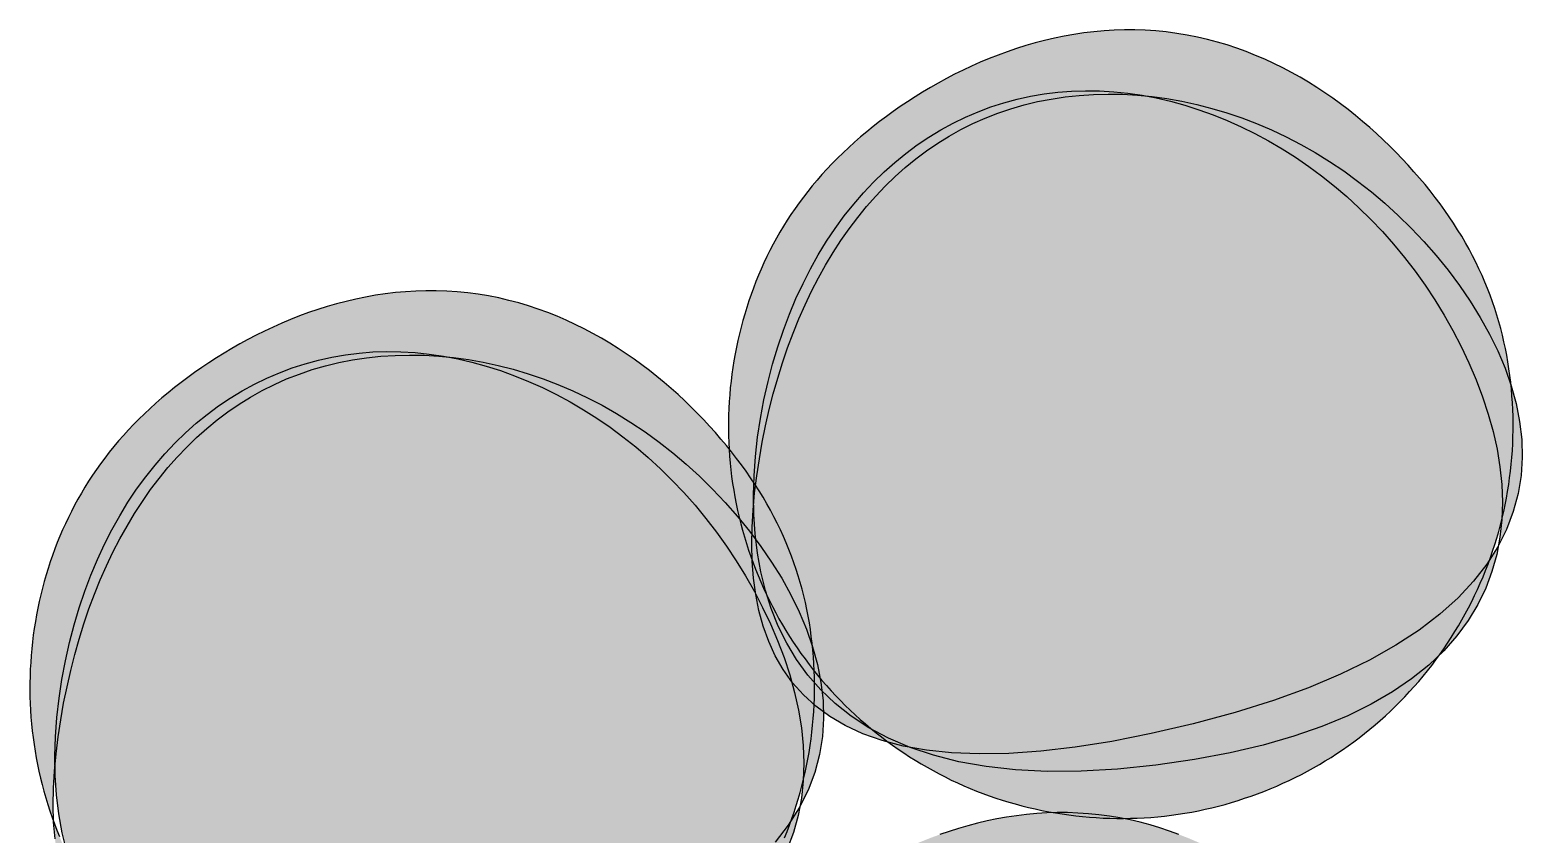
# Model space of a CAD drawing. Header units: metres. Extents: x 0.003 to 0.843, y 0.003 to 0.597.
# Drawn here: x 0.182324 to 0.183876, y 0.492145 to 0.492982 of the extents above; entities that cross this region are included whole.
import ezdxf

# ---------------------------------------------------------------- set-up
doc = ezdxf.new("R2010")
doc.units = ezdxf.units.M
doc.linetypes.add('AUSGEZOGEN', pattern=[0])
doc.layers.add('Plankopf', color=7, linetype='AUSGEZOGEN', lineweight=13)

msp = doc.modelspace()

# ---------------------------------------------------------------- hatches: boundary and pattern name
at = {"layer": 'Plankopf', "linetype": 'AUSGEZOGEN', "lineweight": -3, "true_color": 0xedf5de}
h = msp.add_hatch(color=7, dxfattribs=at)
h.paths.add_polyline_path([(0.1838397, 0.4924259), (0.1838427, 0.4924306), (0.1838421, 0.4924289)], flags=16)
h.paths.add_polyline_path([(0.1838515, 0.4924445), (0.1838427, 0.4924306), (0.1838434, 0.4924327), (0.1838457, 0.4924394), (0.183848, 0.4924462), (0.18385, 0.492453), (0.183852, 0.4924598), (0.1838538, 0.4924667), (0.1838553, 0.4924723), (0.1838552, 0.4924721), (0.1838533, 0.4924539), (0.1838516, 0.4924448), (0.1838602, 0.4924621), (0.1838672, 0.4924806), (0.1838722, 0.4924993), (0.1838752, 0.492518), (0.1838764, 0.4925368), (0.1838759, 0.4925556), (0.1838737, 0.4925743), (0.18387, 0.4925929), (0.1838649, 0.4926117), (0.1838636, 0.4926221), (0.1838627, 0.4926292), (0.1838616, 0.4926362), (0.1838603, 0.4926432), (0.183859, 0.4926502), (0.1838575, 0.4926572), (0.1838558, 0.4926642), (0.1838541, 0.4926711), (0.1838522, 0.492678), (0.1838501, 0.492685), (0.1838479, 0.4926919), (0.1838456, 0.4926988), (0.1838431, 0.4927056), (0.1838404, 0.4927125), (0.1838376, 0.4927193), (0.1838347, 0.4927262), (0.1838315, 0.492733), (0.1838283, 0.4927398), (0.1838248, 0.4927466), (0.1838212, 0.4927534), (0.1838174, 0.4927601), (0.1838135, 0.4927669), (0.1838093, 0.4927736), (0.183805, 0.4927804), (0.1838005, 0.4927871), (0.1837959, 0.4927938), (0.183791, 0.4928006), (0.183786, 0.4928073), (0.1837808, 0.492814), (0.1837754, 0.4928207), (0.1837697, 0.4928273), (0.1837639, 0.492834), (0.1837579, 0.4928407), (0.1837517, 0.4928473), (0.1837453, 0.492854), (0.1837388, 0.4928606), (0.183732, 0.4928671), (0.183725, 0.4928736), (0.1837179, 0.4928799), (0.1837105, 0.4928863), (0.183703, 0.4928925), (0.1836953, 0.4928986), (0.1836874, 0.4929045), (0.1836794, 0.4929104), (0.1836712, 0.4929161), (0.1836628, 0.4929216), (0.1836542, 0.492927), (0.1836454, 0.4929322), (0.1836365, 0.4929372), (0.1836274, 0.492942), (0.1836182, 0.4929465), (0.1836088, 0.4929509), (0.1835992, 0.492955), (0.1835895, 0.4929589), (0.1835796, 0.4929625), (0.1835696, 0.4929658), (0.1835594, 0.4929688), (0.1835491, 0.4929716), (0.1835386, 0.492974), (0.183528, 0.4929761), (0.1835172, 0.4929779), (0.1835063, 0.4929794), (0.1834954, 0.4929805), (0.1834845, 0.4929812), (0.1834736, 0.4929815), (0.1834629, 0.4929815), (0.1834522, 0.4929812), (0.1834416, 0.4929806), (0.1834311, 0.4929796), (0.1834206, 0.4929784), (0.1834103, 0.4929768), (0.1834, 0.492975), (0.1833899, 0.4929729), (0.1833798, 0.4929706), (0.1833699, 0.492968), (0.1833601, 0.4929651), (0.1833504, 0.4929621), (0.1833408, 0.4929588), (0.1833314, 0.4929553), (0.1833221, 0.4929517), (0.1833129, 0.4929478), (0.1833039, 0.4929438), (0.183295, 0.4929396), (0.1832862, 0.4929353), (0.1832777, 0.4929308), (0.1832692, 0.4929262), (0.183261, 0.4929215), (0.1832529, 0.4929167), (0.183245, 0.4929118), (0.1832373, 0.4929068), (0.1832297, 0.4929017), (0.1832223, 0.4928966), (0.1832152, 0.4928914), (0.1832082, 0.4928862), (0.1832014, 0.4928809), (0.1831948, 0.4928756), (0.1831883, 0.4928702), (0.1831821, 0.4928647), (0.183176, 0.4928593), (0.1831701, 0.4928537), (0.1831644, 0.4928481), (0.1831588, 0.4928425), (0.1831534, 0.4928368), (0.1831482, 0.4928311), (0.1831431, 0.4928253), (0.1831382, 0.4928195), (0.1831335, 0.4928136), (0.1831289, 0.4928077), (0.1831245, 0.4928017), (0.1831202, 0.4927957), (0.183116, 0.4927896), (0.183112, 0.4927835), (0.1831082, 0.4927773), (0.1831045, 0.4927711), (0.1831009, 0.4927648), (0.1830974, 0.4927585), (0.1830941, 0.4927522), (0.183091, 0.4927458), (0.1830879, 0.4927393), (0.183085, 0.4927328), (0.1830822, 0.4927263), (0.1830795, 0.4927197), (0.1830769, 0.492713), (0.1830745, 0.4927063), (0.1830722, 0.4926996), (0.18307, 0.4926928), (0.1830679, 0.492686), (0.1830659, 0.4926792), (0.1830641, 0.4926723), (0.1830624, 0.4926654), (0.1830608, 0.4926584), (0.1830593, 0.4926515), (0.1830579, 0.4926445), (0.1830567, 0.4926375), (0.1830555, 0.4926304), (0.1830545, 0.4926234), (0.1830537, 0.4926163), (0.1830529, 0.4926092), (0.1830523, 0.4926021), (0.1830518, 0.492595), (0.1830514, 0.4925879), (0.1830511, 0.4925808), (0.183051, 0.4925737), (0.1830509, 0.4925666), (0.183051, 0.4925594), (0.1830513, 0.4925523), (0.1830516, 0.4925452), (0.1830521, 0.4925381), (0.1830527, 0.492531), (0.1830534, 0.4925239), (0.1830543, 0.4925169), (0.1830553, 0.4925098), (0.1830564, 0.4925028), (0.1830576, 0.4924958), (0.183059, 0.4924888), (0.1830604, 0.4924818), (0.183062, 0.4924749), (0.1830637, 0.492468), (0.1830656, 0.4924611), (0.1830675, 0.4924542), (0.1830696, 0.4924474), (0.1830718, 0.4924406), (0.1830741, 0.4924339), (0.1830753, 0.4924465), (0.1830756, 0.4924643), (0.1830766, 0.4924822), (0.1830772, 0.4924883), (0.1830773, 0.4924774), (0.1830787, 0.4924573), (0.1830811, 0.4924375), (0.1830847, 0.4924178), (0.1830894, 0.4923986), (0.1830914, 0.4923924), (0.1830904, 0.4923944), (0.1830874, 0.4924009), (0.1830845, 0.4924074), (0.1830818, 0.492414), (0.1830791, 0.4924206), (0.1830766, 0.4924272), (0.1830757, 0.4924297), (0.1830771, 0.4924114), (0.1830794, 0.4923943), (0.1830827, 0.4923776), (0.1830872, 0.4923613), (0.1830928, 0.4923456), (0.1830997, 0.4923306), (0.183108, 0.4923162), (0.1831177, 0.4923026), (0.1831289, 0.49229), (0.1831418, 0.4922782), (0.1831563, 0.4922676), (0.1831725, 0.492258), (0.1831906, 0.4922496), (0.1832107, 0.4922425), (0.1832173, 0.4922408), (0.1832215, 0.4922377), (0.1832273, 0.4922336), (0.1832332, 0.4922296), (0.1832392, 0.4922257), (0.1832452, 0.4922219), (0.1832513, 0.4922182), (0.1832575, 0.4922147), (0.1832637, 0.4922112), (0.18327, 0.4922078), (0.1832763, 0.4922046), (0.1832827, 0.4922014), (0.1832892, 0.4921984), (0.1832957, 0.4921955), (0.1833022, 0.4921927), (0.1833088, 0.49219), (0.1833154, 0.4921875), (0.1833221, 0.492185), (0.1833289, 0.4921827), (0.1833356, 0.4921805), (0.1833424, 0.4921784), (0.1833493, 0.4921765), (0.1833562, 0.4921746), (0.1833631, 0.4921729), (0.18337, 0.4921713), (0.183377, 0.4921698), (0.183384, 0.4921684), (0.183391, 0.4921672), (0.183398, 0.4921661), (0.1834051, 0.4921651), (0.1834121, 0.4921642), (0.1834192, 0.4921634), (0.1834263, 0.4921628), (0.1834334, 0.4921623), (0.1834405, 0.4921619), (0.1834477, 0.4921616), (0.1834548, 0.4921615), (0.1834619, 0.4921615), (0.183469, 0.4921616), (0.1834761, 0.4921618), (0.1834833, 0.4921622), (0.1834904, 0.4921626), (0.1834974, 0.4921632), (0.1835045, 0.492164), (0.1835116, 0.4921648), (0.1835187, 0.4921658), (0.1835257, 0.4921669), (0.1835327, 0.4921681), (0.1835397, 0.4921695), (0.1835467, 0.492171), (0.1835536, 0.4921726), (0.1835605, 0.4921743), (0.1835674, 0.4921761), (0.1835742, 0.4921781), (0.183581, 0.4921802), (0.1835878, 0.4921824), (0.1835946, 0.4921847), (0.1836012, 0.4921871), (0.1836079, 0.4921896), (0.1836145, 0.4921923), (0.1836211, 0.4921951), (0.1836276, 0.492198), (0.183634, 0.492201), (0.1836405, 0.4922041), (0.1836468, 0.4922073), (0.1836531, 0.4922106), (0.1836593, 0.4922141), (0.1836655, 0.4922176), (0.1836716, 0.4922213), (0.1836777, 0.492225), (0.1836837, 0.4922289), (0.1836896, 0.4922328), (0.1836954, 0.4922369), (0.1837012, 0.4922411), (0.1837069, 0.4922454), (0.1837125, 0.4922497), (0.183718, 0.4922542), (0.1837235, 0.4922588), (0.1837289, 0.4922634), (0.1837342, 0.4922682), (0.1837394, 0.4922731), (0.1837445, 0.492278), (0.1837495, 0.492283), (0.1837545, 0.4922881), (0.1837594, 0.4922934), (0.1837641, 0.4922986), (0.1837688, 0.492304), (0.1837734, 0.4923095), (0.1837779, 0.492315), (0.1837823, 0.4923206), (0.1837866, 0.4923263), (0.1837792, 0.4923208), (0.1837903, 0.4923314), (0.1837908, 0.492332), (0.1837903, 0.4923315), (0.1837949, 0.4923358), (0.1838086, 0.4923513), (0.1838203, 0.4923674), (0.1838303, 0.4923839), (0.1838385, 0.4924009), (0.183845, 0.4924183), (0.1838499, 0.492436)])
h.paths.add_polyline_path([(0.1831989, 0.4922551), (0.1832005, 0.4922538), (0.1832003, 0.4922539)], flags=16)
h.paths.add_polyline_path([(0.1834851, 0.4929128), (0.1834916, 0.4929122), (0.1835107, 0.4929073), (0.1834959, 0.4929107)], flags=16)
h = msp.add_hatch(color=7, dxfattribs=at)
h.paths.add_polyline_path([(0.1831132, 0.4921545), (0.1831161, 0.4921592), (0.1831155, 0.4921576)], flags=16)
h.paths.add_polyline_path([(0.183125, 0.4921732), (0.1831161, 0.4921592), (0.1831169, 0.4921613), (0.1831192, 0.4921681), (0.1831214, 0.4921748), (0.1831235, 0.4921816), (0.1831255, 0.4921885), (0.1831273, 0.4921954), (0.1831287, 0.492201), (0.1831287, 0.4922007), (0.1831268, 0.4921826), (0.1831251, 0.4921735), (0.1831337, 0.4921908), (0.1831407, 0.4922093), (0.1831457, 0.4922279), (0.1831487, 0.4922467), (0.1831499, 0.4922654), (0.1831494, 0.4922842), (0.1831472, 0.492303), (0.1831435, 0.4923216), (0.1831384, 0.4923403), (0.1831371, 0.4923508), (0.1831362, 0.4923578), (0.1831351, 0.4923649), (0.1831338, 0.4923719), (0.1831325, 0.4923789), (0.183131, 0.4923859), (0.1831293, 0.4923928), (0.1831276, 0.4923998), (0.1831257, 0.4924067), (0.1831236, 0.4924136), (0.1831214, 0.4924205), (0.1831191, 0.4924274), (0.1831166, 0.4924343), (0.1831139, 0.4924411), (0.1831111, 0.492448), (0.1831081, 0.4924548), (0.183105, 0.4924616), (0.1831017, 0.4924684), (0.1830983, 0.4924752), (0.1830947, 0.492482), (0.1830909, 0.4924888), (0.183087, 0.4924955), (0.1830828, 0.4925023), (0.1830785, 0.492509), (0.183074, 0.4925158), (0.1830694, 0.4925225), (0.1830645, 0.4925292), (0.1830595, 0.4925359), (0.1830543, 0.4925426), (0.1830488, 0.4925493), (0.1830432, 0.492556), (0.1830374, 0.4925627), (0.1830314, 0.4925693), (0.1830252, 0.492576), (0.1830188, 0.4925826), (0.1830123, 0.4925892), (0.1830055, 0.4925957), (0.1829985, 0.4926022), (0.1829914, 0.4926086), (0.182984, 0.4926149), (0.1829765, 0.4926211), (0.1829688, 0.4926272), (0.1829609, 0.4926332), (0.1829529, 0.492639), (0.1829447, 0.4926447), (0.1829362, 0.4926503), (0.1829277, 0.4926556), (0.1829189, 0.4926608), (0.18291, 0.4926658), (0.1829009, 0.4926706), (0.1828917, 0.4926752), (0.1828823, 0.4926795), (0.1828727, 0.4926837), (0.182863, 0.4926875), (0.1828531, 0.4926911), (0.1828431, 0.4926945), (0.1828329, 0.4926975), (0.1828226, 0.4927002), (0.1828121, 0.4927027), (0.1828015, 0.4927048), (0.1827907, 0.4927066), (0.1827798, 0.492708), (0.1827689, 0.4927091), (0.182758, 0.4927098), (0.1827471, 0.4927102), (0.1827364, 0.4927102), (0.1827257, 0.4927099), (0.1827151, 0.4927092), (0.1827046, 0.4927083), (0.1826941, 0.492707), (0.1826838, 0.4927055), (0.1826735, 0.4927037), (0.1826634, 0.4927016), (0.1826533, 0.4926992), (0.1826434, 0.4926966), (0.1826336, 0.4926938), (0.1826239, 0.4926907), (0.1826143, 0.4926875), (0.1826049, 0.492684), (0.1825956, 0.4926803), (0.1825864, 0.4926765), (0.1825774, 0.4926724), (0.1825685, 0.4926683), (0.1825597, 0.4926639), (0.1825512, 0.4926595), (0.1825427, 0.4926549), (0.1825345, 0.4926502), (0.1825264, 0.4926453), (0.1825185, 0.4926404), (0.1825107, 0.4926354), (0.1825032, 0.4926304), (0.1824958, 0.4926252), (0.1824887, 0.4926201), (0.1824817, 0.4926148), (0.1824749, 0.4926095), (0.1824683, 0.4926042), (0.1824618, 0.4925988), (0.1824556, 0.4925934), (0.1824495, 0.4925879), (0.1824436, 0.4925824), (0.1824379, 0.4925768), (0.1824323, 0.4925712), (0.1824269, 0.4925655), (0.1824217, 0.4925598), (0.1824166, 0.492554), (0.1824117, 0.4925481), (0.182407, 0.4925423), (0.1824024, 0.4925363), (0.182398, 0.4925304), (0.1823937, 0.4925243), (0.1823895, 0.4925183), (0.1823855, 0.4925121), (0.1823817, 0.492506), (0.182378, 0.4924998), (0.1823744, 0.4924935), (0.1823709, 0.4924872), (0.1823676, 0.4924808), (0.1823645, 0.4924744), (0.1823614, 0.492468), (0.1823585, 0.4924615), (0.1823557, 0.4924549), (0.182353, 0.4924483), (0.1823504, 0.4924417), (0.182348, 0.492435), (0.1823457, 0.4924282), (0.1823435, 0.4924215), (0.1823414, 0.4924147), (0.1823394, 0.4924078), (0.1823376, 0.4924009), (0.1823359, 0.492394), (0.1823342, 0.4923871), (0.1823328, 0.4923801), (0.1823314, 0.4923731), (0.1823302, 0.4923661), (0.182329, 0.4923591), (0.182328, 0.492352), (0.1823272, 0.492345), (0.1823264, 0.4923379), (0.1823258, 0.4923308), (0.1823253, 0.4923237), (0.1823249, 0.4923166), (0.1823246, 0.4923095), (0.1823245, 0.4923023), (0.1823244, 0.4922952), (0.1823245, 0.4922881), (0.1823248, 0.492281), (0.1823251, 0.4922739), (0.1823256, 0.4922668), (0.1823262, 0.4922597), (0.1823269, 0.4922526), (0.1823278, 0.4922455), (0.1823288, 0.4922385), (0.1823299, 0.4922314), (0.1823311, 0.4922244), (0.1823325, 0.4922174), (0.1823339, 0.4922105), (0.1823355, 0.4922035), (0.1823372, 0.4921966), (0.1823391, 0.4921897), (0.182341, 0.4921829), (0.1823431, 0.4921761), (0.1823453, 0.4921693), (0.1823476, 0.4921626), (0.1823488, 0.4921752), (0.1823491, 0.492193), (0.1823501, 0.4922108), (0.1823507, 0.492217), (0.1823508, 0.4922061), (0.1823522, 0.492186), (0.1823546, 0.4921661), (0.1823582, 0.4921465), (0.1823629, 0.4921272), (0.1823649, 0.4921211), (0.1823639, 0.4921231), (0.1823609, 0.4921295), (0.182358, 0.492136), (0.1823553, 0.4921426), (0.1823526, 0.4921492), (0.1823501, 0.4921559), (0.1823492, 0.4921583), (0.1823506, 0.4921401), (0.1823529, 0.492123), (0.1823562, 0.4921062), (0.1823607, 0.49209), (0.1823663, 0.4920743), (0.1823732, 0.4920592), (0.1823815, 0.4920449), (0.1823912, 0.4920313), (0.1824024, 0.4920186), (0.1824153, 0.4920069), (0.1824298, 0.4919962), (0.182446, 0.4919866), (0.1824641, 0.4919783), (0.1824842, 0.4919712), (0.1824908, 0.4919695), (0.182495, 0.4919664), (0.1825008, 0.4919623), (0.1825067, 0.4919583), (0.1825127, 0.4919544), (0.1825187, 0.4919506), (0.1825248, 0.4919469), (0.182531, 0.4919433), (0.1825372, 0.4919399), (0.1825435, 0.4919365), (0.1825498, 0.4919332), (0.1825562, 0.4919301), (0.1825627, 0.4919271), (0.1825692, 0.4919242), (0.1825757, 0.4919214), (0.1825823, 0.4919187), (0.1825889, 0.4919161), (0.1825956, 0.4919137), (0.1826024, 0.4919114), (0.1826091, 0.4919092), (0.1826159, 0.4919071), (0.1826228, 0.4919051), (0.1826297, 0.4919033), (0.1826366, 0.4919015), (0.1826435, 0.4918999), (0.1826505, 0.4918985), (0.1826575, 0.4918971), (0.1826645, 0.4918958), (0.1826715, 0.4918947), (0.1826786, 0.4918937), (0.1826856, 0.4918928), (0.1826927, 0.4918921), (0.1826998, 0.4918915), (0.1827069, 0.4918909), (0.182714, 0.4918906), (0.1827212, 0.4918903), (0.1827283, 0.4918901), (0.1827354, 0.4918901), (0.1827425, 0.4918902), (0.1827496, 0.4918905), (0.1827567, 0.4918908), (0.1827639, 0.4918913), (0.1827709, 0.4918919), (0.182778, 0.4918926), (0.1827851, 0.4918935), (0.1827921, 0.4918945), (0.1827992, 0.4918956), (0.1828062, 0.4918968), (0.1828132, 0.4918981), (0.1828201, 0.4918996), (0.1828271, 0.4919012), (0.182834, 0.4919029), (0.1828409, 0.4919048), (0.1828477, 0.4919067), (0.1828545, 0.4919088), (0.1828613, 0.491911), (0.182868, 0.4919133), (0.1828747, 0.4919158), (0.1828814, 0.4919183), (0.182888, 0.491921), (0.1828946, 0.4919237), (0.1829011, 0.4919266), (0.1829075, 0.4919296), (0.1829139, 0.4919327), (0.1829203, 0.4919359), (0.1829266, 0.4919393), (0.1829328, 0.4919427), (0.182939, 0.4919463), (0.1829451, 0.4919499), (0.1829512, 0.4919537), (0.1829572, 0.4919575), (0.1829631, 0.4919615), (0.1829689, 0.4919656), (0.1829747, 0.4919697), (0.1829804, 0.491974), (0.182986, 0.4919784), (0.1829915, 0.4919829), (0.182997, 0.4919874), (0.1830024, 0.4919921), (0.1830077, 0.4919969), (0.1830129, 0.4920017), (0.183018, 0.4920067), (0.183023, 0.4920117), (0.183028, 0.4920168), (0.1830328, 0.492022), (0.1830376, 0.4920273), (0.1830423, 0.4920327), (0.1830469, 0.4920381), (0.1830514, 0.4920437), (0.1830558, 0.4920493), (0.1830601, 0.4920549), (0.1830527, 0.4920495), (0.1830638, 0.4920601), (0.1830643, 0.4920607), (0.1830638, 0.4920601), (0.1830684, 0.4920644), (0.1830821, 0.49208), (0.1830938, 0.492096), (0.1831038, 0.4921126), (0.183112, 0.4921296), (0.1831185, 0.492147), (0.1831234, 0.4921646)])
h.paths.add_polyline_path([(0.1824724, 0.4919837), (0.182474, 0.4919825), (0.1824738, 0.4919826)], flags=16)
h.paths.add_polyline_path([(0.1827586, 0.4926414), (0.1827651, 0.4926408), (0.1827842, 0.4926359), (0.1827694, 0.4926394)], flags=16)
h = msp.add_hatch(color=7, dxfattribs=at)
h.paths.add_polyline_path([(0.1837697, 0.4916118), (0.1837726, 0.4916165), (0.183772, 0.4916149)], flags=16)
h.paths.add_polyline_path([(0.1837815, 0.4916305), (0.1837726, 0.4916165), (0.1837734, 0.4916186), (0.1837757, 0.4916254), (0.1837779, 0.4916321), (0.18378, 0.4916389), (0.183782, 0.4916458), (0.1837838, 0.4916527), (0.1837852, 0.4916583), (0.1837852, 0.491658), (0.1837833, 0.4916399), (0.1837815, 0.4916308), (0.1837902, 0.4916481), (0.1837972, 0.4916666), (0.1838022, 0.4916852), (0.1838052, 0.491704), (0.1838064, 0.4917228), (0.1838058, 0.4917415), (0.1838037, 0.4917603), (0.1838, 0.4917789), (0.1837949, 0.4917977), (0.1837936, 0.4918081), (0.1837926, 0.4918151), (0.1837915, 0.4918222), (0.1837903, 0.4918292), (0.1837889, 0.4918362), (0.1837874, 0.4918432), (0.1837858, 0.4918501), (0.183784, 0.4918571), (0.1837821, 0.491864), (0.1837801, 0.4918709), (0.1837779, 0.4918778), (0.1837755, 0.4918847), (0.183773, 0.4918916), (0.1837704, 0.4918984), (0.1837676, 0.4919053), (0.1837646, 0.4919121), (0.1837615, 0.4919189), (0.1837582, 0.4919257), (0.1837548, 0.4919325), (0.1837512, 0.4919393), (0.1837474, 0.4919461), (0.1837434, 0.4919529), (0.1837393, 0.4919596), (0.183735, 0.4919663), (0.1837305, 0.4919731), (0.1837258, 0.4919798), (0.183721, 0.4919865), (0.183716, 0.4919932), (0.1837107, 0.4919999), (0.1837053, 0.4920066), (0.1836997, 0.4920133), (0.1836939, 0.49202), (0.1836879, 0.4920267), (0.1836817, 0.4920333), (0.1836753, 0.4920399), (0.1836687, 0.4920465), (0.183662, 0.4920531), (0.183655, 0.4920595), (0.1836478, 0.4920659), (0.1836405, 0.4920722), (0.183633, 0.4920784), (0.1836253, 0.4920845), (0.1836174, 0.4920905), (0.1836094, 0.4920963), (0.1836011, 0.492102), (0.1835927, 0.4921076), (0.1835842, 0.4921129), (0.1835754, 0.4921181), (0.1835665, 0.4921231), (0.1835574, 0.4921279), (0.1835482, 0.4921325), (0.1835388, 0.4921369), (0.1835292, 0.492141), (0.1835195, 0.4921448), (0.1835096, 0.4921484), (0.1834996, 0.4921518), (0.1834894, 0.4921548), (0.1834791, 0.4921576), (0.1834686, 0.49216), (0.183458, 0.4921621), (0.1834472, 0.4921639), (0.1834363, 0.4921653), (0.1834253, 0.4921664), (0.1834144, 0.4921671), (0.1834036, 0.4921675), (0.1833929, 0.4921675), (0.1833822, 0.4921672), (0.1833716, 0.4921666), (0.183361, 0.4921656), (0.1833506, 0.4921643), (0.1833403, 0.4921628), (0.18333, 0.492161), (0.1833199, 0.4921589), (0.1833098, 0.4921565), (0.1832999, 0.4921539), (0.1832901, 0.4921511), (0.1832804, 0.492148), (0.1832708, 0.4921448), (0.1832614, 0.4921413), (0.183252, 0.4921376), (0.1832429, 0.4921338), (0.1832338, 0.4921297), (0.183225, 0.4921256), (0.1832162, 0.4921212), (0.1832076, 0.4921168), (0.1831992, 0.4921122), (0.183191, 0.4921075), (0.1831829, 0.4921026), (0.183175, 0.4920977), (0.1831672, 0.4920927), (0.1831597, 0.4920877), (0.1831523, 0.4920826), (0.1831451, 0.4920774), (0.1831382, 0.4920721), (0.1831314, 0.4920669), (0.1831247, 0.4920615), (0.1831183, 0.4920561), (0.1831121, 0.4920507), (0.183106, 0.4920452), (0.1831001, 0.4920397), (0.1830944, 0.4920341), (0.1830888, 0.4920285), (0.1830834, 0.4920228), (0.1830782, 0.4920171), (0.1830731, 0.4920113), (0.1830682, 0.4920055), (0.1830635, 0.4919996), (0.1830589, 0.4919937), (0.1830544, 0.4919877), (0.1830501, 0.4919817), (0.183046, 0.4919756), (0.183042, 0.4919695), (0.1830381, 0.4919633), (0.1830344, 0.4919571), (0.1830309, 0.4919508), (0.1830274, 0.4919445), (0.1830241, 0.4919381), (0.1830209, 0.4919317), (0.1830179, 0.4919253), (0.183015, 0.4919188), (0.1830122, 0.4919122), (0.1830095, 0.4919056), (0.1830069, 0.491899), (0.1830045, 0.4918923), (0.1830022, 0.4918856), (0.183, 0.4918788), (0.1829979, 0.491872), (0.1829959, 0.4918651), (0.1829941, 0.4918583), (0.1829923, 0.4918513), (0.1829907, 0.4918444), (0.1829892, 0.4918374), (0.1829879, 0.4918305), (0.1829866, 0.4918234), (0.1829855, 0.4918164), (0.1829845, 0.4918094), (0.1829836, 0.4918023), (0.1829829, 0.4917952), (0.1829822, 0.4917881), (0.1829817, 0.491781), (0.1829813, 0.4917739), (0.1829811, 0.4917668), (0.1829809, 0.4917596), (0.1829809, 0.4917525), (0.182981, 0.4917454), (0.1829813, 0.4917383), (0.1829816, 0.4917312), (0.1829821, 0.4917241), (0.1829827, 0.491717), (0.1829834, 0.4917099), (0.1829843, 0.4917028), (0.1829852, 0.4916958), (0.1829863, 0.4916887), (0.1829876, 0.4916817), (0.1829889, 0.4916747), (0.1829904, 0.4916678), (0.182992, 0.4916608), (0.1829937, 0.4916539), (0.1829956, 0.491647), (0.1829975, 0.4916402), (0.1829996, 0.4916334), (0.1830018, 0.4916266), (0.1830041, 0.4916199), (0.1830052, 0.4916325), (0.1830055, 0.4916503), (0.1830066, 0.4916682), (0.1830071, 0.4916743), (0.1830073, 0.4916634), (0.1830087, 0.4916433), (0.1830111, 0.4916234), (0.1830147, 0.4916038), (0.1830194, 0.4915845), (0.1830214, 0.4915784), (0.1830204, 0.4915804), (0.1830174, 0.4915868), (0.1830145, 0.4915934), (0.1830118, 0.4915999), (0.1830091, 0.4916065), (0.1830065, 0.4916132), (0.1830057, 0.4916156), (0.1830071, 0.4915974), (0.1830094, 0.4915803), (0.1830127, 0.4915636), (0.1830171, 0.4915473), (0.1830228, 0.4915316), (0.1830297, 0.4915165), (0.183038, 0.4915022), (0.1830477, 0.4914886), (0.1830589, 0.4914759), (0.1830717, 0.4914642), (0.1830862, 0.4914535), (0.1831025, 0.491444), (0.1831206, 0.4914356), (0.1831406, 0.4914285), (0.1831472, 0.4914268), (0.1831515, 0.4914237), (0.1831573, 0.4914196), (0.1831632, 0.4914156), (0.1831692, 0.4914117), (0.1831752, 0.4914079), (0.1831813, 0.4914042), (0.1831875, 0.4914006), (0.1831937, 0.4913972), (0.1832, 0.4913938), (0.1832063, 0.4913906), (0.1832127, 0.4913874), (0.1832191, 0.4913844), (0.1832256, 0.4913815), (0.1832322, 0.4913787), (0.1832388, 0.491376), (0.1832454, 0.4913734), (0.1832521, 0.491371), (0.1832588, 0.4913687), (0.1832656, 0.4913665), (0.1832724, 0.4913644), (0.1832793, 0.4913624), (0.1832861, 0.4913606), (0.1832931, 0.4913589), (0.1833, 0.4913572), (0.183307, 0.4913558), (0.1833139, 0.4913544), (0.183321, 0.4913532), (0.183328, 0.491352), (0.183335, 0.491351), (0.1833421, 0.4913502), (0.1833492, 0.4913494), (0.1833563, 0.4913488), (0.1833634, 0.4913483), (0.1833705, 0.4913479), (0.1833776, 0.4913476), (0.1833848, 0.4913475), (0.1833919, 0.4913474), (0.183399, 0.4913475), (0.1834061, 0.4913478), (0.1834132, 0.4913481), (0.1834203, 0.4913486), (0.1834274, 0.4913492), (0.1834345, 0.4913499), (0.1834416, 0.4913508), (0.1834486, 0.4913518), (0.1834557, 0.4913529), (0.1834627, 0.4913541), (0.1834697, 0.4913554), (0.1834766, 0.4913569), (0.1834836, 0.4913585), (0.1834905, 0.4913602), (0.1834974, 0.4913621), (0.1835042, 0.491364), (0.183511, 0.4913661), (0.1835178, 0.4913683), (0.1835245, 0.4913706), (0.1835312, 0.4913731), (0.1835379, 0.4913756), (0.1835445, 0.4913783), (0.183551, 0.491381), (0.1835576, 0.4913839), (0.183564, 0.4913869), (0.1835704, 0.49139), (0.1835768, 0.4913933), (0.1835831, 0.4913966), (0.1835893, 0.4914), (0.1835955, 0.4914036), (0.1836016, 0.4914072), (0.1836077, 0.491411), (0.1836136, 0.4914148), (0.1836196, 0.4914188), (0.1836254, 0.4914229), (0.1836312, 0.491427), (0.1836369, 0.4914313), (0.1836425, 0.4914357), (0.183648, 0.4914402), (0.1836535, 0.4914447), (0.1836589, 0.4914494), (0.1836641, 0.4914542), (0.1836694, 0.491459), (0.1836745, 0.491464), (0.1836795, 0.491469), (0.1836845, 0.4914741), (0.1836893, 0.4914793), (0.1836941, 0.4914846), (0.1836988, 0.49149), (0.1837034, 0.4914954), (0.1837078, 0.491501), (0.1837122, 0.4915066), (0.1837165, 0.4915123), (0.1837092, 0.4915068), (0.1837203, 0.4915174), (0.1837207, 0.491518), (0.1837203, 0.4915174), (0.1837248, 0.4915217), (0.1837385, 0.4915373), (0.1837503, 0.4915533), (0.1837603, 0.4915699), (0.1837684, 0.4915869), (0.1837749, 0.4916043), (0.1837799, 0.4916219)])
h.paths.add_polyline_path([(0.1831289, 0.491441), (0.1831304, 0.4914398), (0.1831303, 0.4914399)], flags=16)
h.paths.add_polyline_path([(0.1834151, 0.4920987), (0.1834215, 0.4920981), (0.1834407, 0.4920932), (0.1834259, 0.4920967)], flags=16)

# ---------------------------------------------------------------- linework, layer by layer
at = {"layer": 'Plankopf', "color": 7, "linetype": 'AUSGEZOGEN', "lineweight": -3}
for points in [[(0.1835063, 0.4929794), (0.1834954, 0.4929805), (0.1834845, 0.4929812), (0.1834736, 0.4929815), (0.1834629, 0.4929815), (0.1834522, 0.4929812), (0.1834416, 0.4929806), (0.1834311, 0.4929796), (0.1834206, 0.4929784), (0.1834103, 0.4929768), (0.1834, 0.492975), (0.1833899, 0.4929729), (0.1833798, 0.4929706), (0.1833699, 0.492968), (0.1833601, 0.4929651), (0.1833504, 0.4929621), (0.1833408, 0.4929588), (0.1833314, 0.4929553), (0.1833221, 0.4929517), (0.1833129, 0.4929478), (0.1833039, 0.4929438), (0.183295, 0.4929396), (0.1832862, 0.4929353), (0.1832777, 0.4929308), (0.1832692, 0.4929262), (0.183261, 0.4929215), (0.1832529, 0.4929167), (0.183245, 0.4929118), (0.1832373, 0.4929068), (0.1832297, 0.4929017), (0.1832223, 0.4928966), (0.1832152, 0.4928914), (0.1832082, 0.4928862), (0.1832014, 0.4928809), (0.1831948, 0.4928756), (0.1831883, 0.4928702), (0.1831821, 0.4928647), (0.183176, 0.4928593), (0.1831701, 0.4928537), (0.1831644, 0.4928481), (0.1831588, 0.4928425), (0.1831534, 0.4928368), (0.1831482, 0.4928311), (0.1831431, 0.4928253), (0.1831382, 0.4928195), (0.1831335, 0.4928136), (0.1831289, 0.4928077), (0.1831245, 0.4928017), (0.1831202, 0.4927957), (0.183116, 0.4927896), (0.183112, 0.4927835), (0.1831082, 0.4927773), (0.1831045, 0.4927711), (0.1831009, 0.4927648), (0.1830974, 0.4927585), (0.1830941, 0.4927522), (0.183091, 0.4927458), (0.1830879, 0.4927393), (0.183085, 0.4927328), (0.1830822, 0.4927263), (0.1830795, 0.4927197), (0.1830769, 0.492713), (0.1830745, 0.4927063), (0.1830722, 0.4926996), (0.18307, 0.4926928), (0.1830679, 0.492686), (0.1830659, 0.4926792), (0.1830641, 0.4926723), (0.1830624, 0.4926654), (0.1830608, 0.4926584), (0.1830593, 0.4926515), (0.1830579, 0.4926445), (0.1830567, 0.4926375), (0.1830555, 0.4926304), (0.1830545, 0.4926234), (0.1830537, 0.4926163), (0.1830529, 0.4926092), (0.1830523, 0.4926021), (0.1830518, 0.492595), (0.1830514, 0.4925879), (0.1830511, 0.4925808), (0.183051, 0.4925737), (0.1830509, 0.4925666), (0.183051, 0.4925594), (0.1830513, 0.4925523), (0.1830516, 0.4925452), (0.1830521, 0.4925381), (0.1830527, 0.492531), (0.1830534, 0.4925239), (0.1830543, 0.4925169), (0.1830553, 0.4925098), (0.1830564, 0.4925028), (0.1830576, 0.4924958), (0.183059, 0.4924888), (0.1830604, 0.4924818), (0.183062, 0.4924749), (0.1830637, 0.492468), (0.1830656, 0.4924611), (0.1830675, 0.4924542), (0.1830696, 0.4924474), (0.1830718, 0.4924406), (0.1830741, 0.4924339), (0.1830766, 0.4924272), (0.1830791, 0.4924206), (0.1830818, 0.492414), (0.1830845, 0.4924074), (0.1830874, 0.4924009), (0.1830904, 0.4923944), (0.1830935, 0.492388), (0.1830968, 0.4923817), (0.1831001, 0.4923754), (0.1831035, 0.4923691), (0.1831071, 0.4923629), (0.1831107, 0.4923568), (0.1831145, 0.4923508), (0.1831183, 0.4923448), (0.1831223, 0.4923389), (0.1831264, 0.492333), (0.1831306, 0.4923273), (0.1831348, 0.4923216), (0.1831392, 0.492316), (0.1831437, 0.4923104), (0.1831482, 0.492305), (0.1831529, 0.4922996), (0.1831577, 0.4922943), (0.1831625, 0.4922891), (0.1831675, 0.492284), (0.1831725, 0.4922789), (0.1831776, 0.492274), (0.1831828, 0.4922691), (0.1831881, 0.4922643), (0.1831935, 0.4922597), (0.1831989, 0.4922551), (0.1832045, 0.4922506), (0.1832101, 0.4922462), (0.1832158, 0.4922419), (0.1832215, 0.4922377), (0.1832273, 0.4922336), (0.1832332, 0.4922296), (0.1832392, 0.4922257), (0.1832452, 0.4922219), (0.1832513, 0.4922182), (0.1832575, 0.4922147), (0.1832637, 0.4922112), (0.18327, 0.4922078), (0.1832763, 0.4922046), (0.1832827, 0.4922014), (0.1832892, 0.4921984), (0.1832957, 0.4921955), (0.1833022, 0.4921927), (0.1833088, 0.49219), (0.1833154, 0.4921875), (0.1833221, 0.492185), (0.1833289, 0.4921827), (0.1833356, 0.4921805), (0.1833424, 0.4921784), (0.1833493, 0.4921765), (0.1833562, 0.4921746), (0.1833631, 0.4921729), (0.18337, 0.4921713), (0.183377, 0.4921698), (0.183384, 0.4921684), (0.183391, 0.4921672), (0.183398, 0.4921661), (0.1834051, 0.4921651), (0.1834121, 0.4921642), (0.1834192, 0.4921634), (0.1834263, 0.4921628), (0.1834334, 0.4921623), (0.1834405, 0.4921619), (0.1834477, 0.4921616), (0.1834548, 0.4921615), (0.1834619, 0.4921615), (0.183469, 0.4921616), (0.1834761, 0.4921618), (0.1834833, 0.4921622), (0.1834904, 0.4921626), (0.1834974, 0.4921632), (0.1835045, 0.492164), (0.1835116, 0.4921648), (0.1835187, 0.4921658), (0.1835257, 0.4921669), (0.1835327, 0.4921681), (0.1835397, 0.4921695), (0.1835467, 0.492171), (0.1835536, 0.4921726), (0.1835605, 0.4921743), (0.1835674, 0.4921761), (0.1835742, 0.4921781), (0.183581, 0.4921802), (0.1835878, 0.4921824), (0.1835946, 0.4921847), (0.1836012, 0.4921871), (0.1836079, 0.4921896), (0.1836145, 0.4921923), (0.1836211, 0.4921951), (0.1836276, 0.492198), (0.183634, 0.492201), (0.1836405, 0.4922041), (0.1836468, 0.4922073), (0.1836531, 0.4922106), (0.1836593, 0.4922141), (0.1836655, 0.4922176), (0.1836716, 0.4922213), (0.1836777, 0.492225), (0.1836837, 0.4922289), (0.1836896, 0.4922328), (0.1836954, 0.4922369), (0.1837012, 0.4922411), (0.1837069, 0.4922454), (0.1837125, 0.4922497), (0.183718, 0.4922542), (0.1837235, 0.4922588), (0.1837289, 0.4922634), (0.1837342, 0.4922682), (0.1837394, 0.4922731), (0.1837445, 0.492278), (0.1837495, 0.492283), (0.1837545, 0.4922881), (0.1837594, 0.4922934), (0.1837641, 0.4922986), (0.1837688, 0.492304), (0.1837734, 0.4923095), (0.1837779, 0.492315), (0.1837823, 0.4923206), (0.1837866, 0.4923263), (0.1837908, 0.492332), (0.1837949, 0.4923379), (0.1837988, 0.4923438), (0.1838027, 0.4923497), (0.1838065, 0.4923558), (0.1838102, 0.4923619), (0.1838138, 0.492368), (0.1838173, 0.4923742), (0.1838206, 0.4923805), (0.1838239, 0.4923869), (0.183827, 0.4923932), (0.18383, 0.4923997), (0.1838329, 0.4924062), (0.1838357, 0.4924127), (0.1838384, 0.4924193), (0.183841, 0.492426), (0.1838434, 0.4924327), (0.1838457, 0.4924394), (0.183848, 0.4924462), (0.18385, 0.492453), (0.183852, 0.4924598), (0.1838538, 0.4924667), (0.1838556, 0.4924736), (0.1838572, 0.4924805), (0.1838587, 0.4924875), (0.18386, 0.4924945), (0.1838613, 0.4925015), (0.1838624, 0.4925086), (0.1838634, 0.4925156), (0.1838643, 0.4925227), (0.183865, 0.4925298), (0.1838657, 0.4925369), (0.1838662, 0.492544), (0.1838666, 0.4925511), (0.1838668, 0.4925582), (0.183867, 0.4925653), (0.183867, 0.4925724), (0.1838669, 0.4925796), (0.1838667, 0.4925867), (0.1838663, 0.4925938), (0.1838658, 0.4926009), (0.1838652, 0.492608), (0.1838645, 0.4926151), (0.1838636, 0.4926221), (0.1838627, 0.4926292), (0.1838616, 0.4926362), (0.1838603, 0.4926432), (0.183859, 0.4926502), (0.1838575, 0.4926572), (0.1838558, 0.4926642), (0.1838541, 0.4926711), (0.1838522, 0.492678), (0.1838501, 0.492685), (0.1838479, 0.4926919), (0.1838456, 0.4926988), (0.1838431, 0.4927056), (0.1838404, 0.4927125), (0.1838376, 0.4927193), (0.1838347, 0.4927262), (0.1838315, 0.492733), (0.1838283, 0.4927398), (0.1838248, 0.4927466), (0.1838212, 0.4927534), (0.1838174, 0.4927601), (0.1838135, 0.4927669), (0.1838093, 0.4927736), (0.183805, 0.4927804), (0.1838005, 0.4927871), (0.1837959, 0.4927938), (0.183791, 0.4928006), (0.183786, 0.4928073), (0.1837808, 0.492814), (0.1837754, 0.4928207), (0.1837697, 0.4928273), (0.1837639, 0.492834), (0.1837579, 0.4928407), (0.1837517, 0.4928473), (0.1837453, 0.492854), (0.1837388, 0.4928606), (0.183732, 0.4928671), (0.183725, 0.4928736), (0.1837179, 0.4928799), (0.1837105, 0.4928863), (0.183703, 0.4928925), (0.1836953, 0.4928986), (0.1836874, 0.4929045), (0.1836794, 0.4929104), (0.1836712, 0.4929161), (0.1836628, 0.4929216), (0.1836542, 0.492927), (0.1836454, 0.4929322), (0.1836365, 0.4929372), (0.1836274, 0.492942), (0.1836182, 0.4929465), (0.1836088, 0.4929509), (0.1835992, 0.492955), (0.1835895, 0.4929589), (0.1835796, 0.4929625), (0.1835696, 0.4929658), (0.1835594, 0.4929688), (0.1835491, 0.4929716), (0.1835386, 0.492974), (0.183528, 0.4929761), (0.1835172, 0.4929779), (0.1835063, 0.4929794)], [(0.1834955, 0.4922169), (0.1834554, 0.4922127), (0.1834178, 0.4922106), (0.1833825, 0.4922103), (0.1833496, 0.492212), (0.1833189, 0.4922154), (0.1832904, 0.4922204), (0.1832641, 0.4922271), (0.1832398, 0.4922352), (0.1832175, 0.4922448), (0.1831971, 0.4922556), (0.1831786, 0.4922678), (0.1831619, 0.492281), (0.1831469, 0.4922953), (0.1831335, 0.4923106), (0.1831218, 0.4923268), (0.1831116, 0.4923438), (0.1831028, 0.4923614), (0.1830955, 0.4923797), (0.1830894, 0.4923986), (0.1830847, 0.4924178), (0.1830811, 0.4924375), (0.1830787, 0.4924573), (0.1830773, 0.4924774), (0.183077, 0.4924976), (0.1830776, 0.4925178), (0.183079, 0.4925379), (0.1830813, 0.4925578), (0.1830842, 0.4925774), (0.1830879, 0.4925968), (0.1830921, 0.4926157), (0.1830969, 0.492634), (0.1831023, 0.4926519), (0.1831081, 0.4926692), (0.1831144, 0.492686), (0.1831212, 0.4927022), (0.1831285, 0.4927179), (0.1831362, 0.4927331), (0.1831444, 0.4927476), (0.183153, 0.4927617), (0.183162, 0.4927751), (0.1831714, 0.492788), (0.1831812, 0.4928003), (0.1831914, 0.4928121), (0.1832019, 0.4928232), (0.1832128, 0.4928338), (0.183224, 0.4928437), (0.1832355, 0.4928531), (0.1832473, 0.4928618), (0.1832594, 0.49287), (0.1832718, 0.4928775), (0.1832845, 0.4928844), (0.1832974, 0.4928907), (0.1833105, 0.4928964), (0.1833238, 0.4929014), (0.1833374, 0.4929058), (0.1833511, 0.4929095), (0.1833651, 0.4929126), (0.1833792, 0.492915), (0.1833934, 0.4929168), (0.1834078, 0.4929179), (0.1834223, 0.4929183), (0.1834369, 0.4929181), (0.1834516, 0.4929172), (0.1834663, 0.4929157), (0.1834811, 0.4929135), (0.1834959, 0.4929107), (0.1835107, 0.4929073), (0.1835255, 0.4929032), (0.1835403, 0.4928985), (0.183555, 0.4928932), (0.1835696, 0.4928873), (0.1835841, 0.4928808), (0.1835985, 0.4928737), (0.1836127, 0.4928661), (0.1836268, 0.4928578), (0.1836407, 0.492849), (0.1836544, 0.4928396), (0.1836678, 0.4928296), (0.1836811, 0.4928191), (0.183694, 0.4928081), (0.1837067, 0.4927965), (0.183719, 0.4927843), (0.1837311, 0.4927717), (0.1837427, 0.4927585), (0.1837541, 0.4927448), (0.183765, 0.4927306), (0.1837755, 0.4927159), (0.1837856, 0.4927007), (0.1837952, 0.492685), (0.1838044, 0.4926688), (0.183813, 0.4926522), (0.1838211, 0.4926351), (0.1838286, 0.4926177), (0.1838353, 0.4926), (0.1838412, 0.492582), (0.1838462, 0.4925638), (0.1838503, 0.4925455), (0.1838533, 0.4925271), (0.1838552, 0.4925087), (0.1838558, 0.4924904), (0.1838552, 0.4924721), (0.1838533, 0.4924539), (0.1838499, 0.492436), (0.183845, 0.4924183), (0.1838385, 0.4924009), (0.1838303, 0.4923839), (0.1838203, 0.4923674), (0.1838086, 0.4923513), (0.1837949, 0.4923358), (0.1837792, 0.4923208), (0.1837614, 0.4923066), (0.1837415, 0.492293), (0.1837194, 0.4922802), (0.183695, 0.4922682), (0.1836682, 0.4922571), (0.1836389, 0.492247), (0.1836071, 0.4922378), (0.1835726, 0.4922297), (0.1835355, 0.4922227), (0.1834955, 0.4922169)], [(0.1835344, 0.4922599), (0.1834907, 0.4922497), (0.1834498, 0.4922416), (0.1834115, 0.4922356), (0.1833757, 0.4922314), (0.1833425, 0.4922291), (0.1833116, 0.4922286), (0.1832831, 0.4922298), (0.1832568, 0.4922325), (0.1832327, 0.4922368), (0.1832107, 0.4922425), (0.1831906, 0.4922496), (0.1831725, 0.492258), (0.1831563, 0.4922676), (0.1831418, 0.4922782), (0.1831289, 0.49229), (0.1831177, 0.4923026), (0.183108, 0.4923162), (0.1830997, 0.4923306), (0.1830928, 0.4923456), (0.1830872, 0.4923613), (0.1830827, 0.4923776), (0.1830794, 0.4923943), (0.1830771, 0.4924114), (0.1830757, 0.4924289), (0.1830753, 0.4924465), (0.1830756, 0.4924643), (0.1830766, 0.4924822), (0.1830782, 0.4925), (0.1830804, 0.4925178), (0.1830831, 0.4925354), (0.1830861, 0.4925527), (0.1830896, 0.4925698), (0.1830934, 0.4925866), (0.1830976, 0.4926031), (0.1831022, 0.4926193), (0.1831071, 0.4926352), (0.1831124, 0.4926508), (0.1831181, 0.4926661), (0.1831242, 0.492681), (0.1831306, 0.4926955), (0.1831374, 0.4927097), (0.1831445, 0.4927235), (0.183152, 0.4927369), (0.1831598, 0.4927499), (0.183168, 0.4927625), (0.1831765, 0.4927747), (0.1831854, 0.4927865), (0.1831946, 0.4927978), (0.1832042, 0.4928086), (0.1832141, 0.492819), (0.1832243, 0.4928289), (0.1832349, 0.4928384), (0.1832458, 0.4928473), (0.183257, 0.4928557), (0.1832686, 0.4928636), (0.1832805, 0.492871), (0.1832927, 0.4928778), (0.1833052, 0.4928841), (0.183318, 0.4928898), (0.1833312, 0.492895), (0.1833446, 0.4928995), (0.1833584, 0.4929035), (0.1833724, 0.4929069), (0.1833866, 0.4929096), (0.1834011, 0.4929118), (0.1834158, 0.4929134), (0.1834307, 0.4929144), (0.1834457, 0.4929148), (0.1834609, 0.4929145), (0.1834762, 0.4929136), (0.1834916, 0.4929122), (0.183507, 0.49291), (0.1835225, 0.4929073), (0.1835381, 0.4929039), (0.1835537, 0.4928999), (0.1835692, 0.4928953), (0.1835847, 0.49289), (0.1836002, 0.4928841), (0.1836156, 0.4928775), (0.1836309, 0.4928703), (0.1836461, 0.4928624), (0.1836612, 0.4928539), (0.1836761, 0.4928447), (0.1836908, 0.4928348), (0.1837053, 0.4928243), (0.1837196, 0.4928131), (0.1837336, 0.4928012), (0.1837474, 0.4927886), (0.1837609, 0.4927754), (0.1837741, 0.4927614), (0.1837869, 0.4927468), (0.1837993, 0.4927316), (0.1838112, 0.4927157), (0.1838224, 0.4926994), (0.1838329, 0.4926825), (0.1838425, 0.4926652), (0.1838511, 0.4926476), (0.1838586, 0.4926296), (0.183865, 0.4926114), (0.18387, 0.4925929), (0.1838737, 0.4925743), (0.1838759, 0.4925556), (0.1838764, 0.4925368), (0.1838752, 0.492518), (0.1838722, 0.4924993), (0.1838672, 0.4924806), (0.1838602, 0.4924621), (0.1838511, 0.4924439), (0.1838397, 0.4924259), (0.1838259, 0.4924082), (0.1838097, 0.4923908), (0.1837908, 0.4923739), (0.1837693, 0.4923574), (0.183745, 0.4923415), (0.1837178, 0.4923262), (0.1836876, 0.4923114), (0.1836542, 0.4922974), (0.1836177, 0.4922841), (0.1835778, 0.4922716), (0.1835344, 0.4922599)], [(0.1827798, 0.492708), (0.1827689, 0.4927091), (0.182758, 0.4927098), (0.1827471, 0.4927102), (0.1827364, 0.4927102), (0.1827257, 0.4927099), (0.1827151, 0.4927092), (0.1827046, 0.4927083), (0.1826941, 0.492707), (0.1826838, 0.4927055), (0.1826735, 0.4927037), (0.1826634, 0.4927016), (0.1826533, 0.4926992), (0.1826434, 0.4926966), (0.1826336, 0.4926938), (0.1826239, 0.4926907), (0.1826143, 0.4926875), (0.1826049, 0.492684), (0.1825956, 0.4926803), (0.1825864, 0.4926765), (0.1825774, 0.4926724), (0.1825685, 0.4926683), (0.1825597, 0.4926639), (0.1825512, 0.4926595), (0.1825427, 0.4926549), (0.1825345, 0.4926502), (0.1825264, 0.4926453), (0.1825185, 0.4926404), (0.1825107, 0.4926354), (0.1825032, 0.4926304), (0.1824958, 0.4926252), (0.1824887, 0.4926201), (0.1824817, 0.4926148), (0.1824749, 0.4926095), (0.1824683, 0.4926042), (0.1824618, 0.4925988), (0.1824556, 0.4925934), (0.1824495, 0.4925879), (0.1824436, 0.4925824), (0.1824379, 0.4925768), (0.1824323, 0.4925712), (0.1824269, 0.4925655), (0.1824217, 0.4925598), (0.1824166, 0.492554), (0.1824117, 0.4925481), (0.182407, 0.4925423), (0.1824024, 0.4925363), (0.182398, 0.4925304), (0.1823937, 0.4925243), (0.1823895, 0.4925183), (0.1823855, 0.4925121), (0.1823817, 0.492506), (0.182378, 0.4924998), (0.1823744, 0.4924935), (0.1823709, 0.4924872), (0.1823676, 0.4924808), (0.1823645, 0.4924744), (0.1823614, 0.492468), (0.1823585, 0.4924615), (0.1823557, 0.4924549), (0.182353, 0.4924483), (0.1823504, 0.4924417), (0.182348, 0.492435), (0.1823457, 0.4924282), (0.1823435, 0.4924215), (0.1823414, 0.4924147), (0.1823394, 0.4924078), (0.1823376, 0.4924009), (0.1823359, 0.492394), (0.1823342, 0.4923871), (0.1823328, 0.4923801), (0.1823314, 0.4923731), (0.1823302, 0.4923661), (0.182329, 0.4923591), (0.182328, 0.492352), (0.1823272, 0.492345), (0.1823264, 0.4923379), (0.1823258, 0.4923308), (0.1823253, 0.4923237), (0.1823249, 0.4923166), (0.1823246, 0.4923095), (0.1823245, 0.4923023), (0.1823244, 0.4922952), (0.1823245, 0.4922881), (0.1823248, 0.492281), (0.1823251, 0.4922739), (0.1823256, 0.4922668), (0.1823262, 0.4922597), (0.1823269, 0.4922526), (0.1823278, 0.4922455), (0.1823288, 0.4922385), (0.1823299, 0.4922314), (0.1823311, 0.4922244), (0.1823325, 0.4922174), (0.1823339, 0.4922105), (0.1823355, 0.4922035), (0.1823372, 0.4921966), (0.1823391, 0.4921897), (0.182341, 0.4921829), (0.1823431, 0.4921761), (0.1823453, 0.4921693), (0.1823476, 0.4921626), (0.1823501, 0.4921559), (0.1823526, 0.4921492), (0.1823553, 0.4921426)], [(0.1831092, 0.4921414), (0.1831119, 0.492148), (0.1831145, 0.4921546), (0.1831169, 0.4921613), (0.1831192, 0.4921681), (0.1831214, 0.4921748), (0.1831235, 0.4921816), (0.1831255, 0.4921885), (0.1831273, 0.4921954), (0.1831291, 0.4922023), (0.1831307, 0.4922092), (0.1831322, 0.4922162), (0.1831335, 0.4922232), (0.1831348, 0.4922302), (0.1831359, 0.4922372), (0.1831369, 0.4922443), (0.1831378, 0.4922513), (0.1831385, 0.4922584), (0.1831392, 0.4922655), (0.1831397, 0.4922726), (0.1831401, 0.4922797), (0.1831403, 0.4922868), (0.1831405, 0.492294), (0.1831405, 0.4923011), (0.1831404, 0.4923082), (0.1831402, 0.4923153), (0.1831398, 0.4923224), (0.1831393, 0.4923295), (0.1831387, 0.4923366), (0.183138, 0.4923437), (0.1831371, 0.4923508), (0.1831362, 0.4923578), (0.1831351, 0.4923649), (0.1831338, 0.4923719), (0.1831325, 0.4923789), (0.183131, 0.4923859), (0.1831293, 0.4923928), (0.1831276, 0.4923998), (0.1831257, 0.4924067), (0.1831236, 0.4924136), (0.1831214, 0.4924205), (0.1831191, 0.4924274), (0.1831166, 0.4924343), (0.1831139, 0.4924411), (0.1831111, 0.492448), (0.1831081, 0.4924548), (0.183105, 0.4924616), (0.1831017, 0.4924684), (0.1830983, 0.4924752), (0.1830947, 0.492482), (0.1830909, 0.4924888), (0.183087, 0.4924955), (0.1830828, 0.4925023), (0.1830785, 0.492509), (0.183074, 0.4925158), (0.1830694, 0.4925225), (0.1830645, 0.4925292), (0.1830595, 0.4925359), (0.1830543, 0.4925426), (0.1830488, 0.4925493), (0.1830432, 0.492556), (0.1830374, 0.4925627), (0.1830314, 0.4925693), (0.1830252, 0.492576), (0.1830188, 0.4925826), (0.1830123, 0.4925892), (0.1830055, 0.4925957), (0.1829985, 0.4926022), (0.1829914, 0.4926086), (0.182984, 0.4926149), (0.1829765, 0.4926211), (0.1829688, 0.4926272), (0.1829609, 0.4926332), (0.1829529, 0.492639), (0.1829447, 0.4926447), (0.1829362, 0.4926503), (0.1829277, 0.4926556), (0.1829189, 0.4926608), (0.18291, 0.4926658), (0.1829009, 0.4926706), (0.1828917, 0.4926752), (0.1828823, 0.4926795), (0.1828727, 0.4926837), (0.182863, 0.4926875), (0.1828531, 0.4926911), (0.1828431, 0.4926945), (0.1828329, 0.4926975), (0.1828226, 0.4927002), (0.1828121, 0.4927027), (0.1828015, 0.4927048), (0.1827907, 0.4927066), (0.1827798, 0.492708)], [(0.1823506, 0.4921401), (0.1823492, 0.4921575), (0.1823488, 0.4921752), (0.1823491, 0.492193), (0.1823501, 0.4922108), (0.1823517, 0.4922287), (0.1823539, 0.4922465), (0.1823566, 0.4922641), (0.1823596, 0.4922814), (0.1823631, 0.4922985), (0.1823669, 0.4923153), (0.1823711, 0.4923318), (0.1823757, 0.492348), (0.1823806, 0.4923639), (0.1823859, 0.4923795), (0.1823916, 0.4923947), (0.1823977, 0.4924096), (0.1824041, 0.4924242), (0.1824108, 0.4924383), (0.182418, 0.4924521), (0.1824255, 0.4924655), (0.1824333, 0.4924786), (0.1824415, 0.4924912), (0.18245, 0.4925034), (0.1824589, 0.4925151), (0.1824681, 0.4925264), (0.1824777, 0.4925373), (0.1824876, 0.4925477), (0.1824978, 0.4925576), (0.1825084, 0.492567), (0.1825193, 0.4925759), (0.1825305, 0.4925844), (0.1825421, 0.4925923), (0.182554, 0.4925996), (0.1825662, 0.4926065), (0.1825787, 0.4926128), (0.1825915, 0.4926185), (0.1826047, 0.4926236), (0.1826181, 0.4926282), (0.1826319, 0.4926321), (0.1826459, 0.4926355), (0.1826601, 0.4926383), (0.1826746, 0.4926405), (0.1826893, 0.4926421), (0.1827042, 0.492643), (0.1827192, 0.4926434), (0.1827344, 0.4926432), (0.1827497, 0.4926423), (0.1827651, 0.4926408), (0.1827805, 0.4926387), (0.182796, 0.492636), (0.1828116, 0.4926326), (0.1828272, 0.4926286), (0.1828427, 0.492624), (0.1828582, 0.4926187), (0.1828737, 0.4926127), (0.1828891, 0.4926062), (0.1829044, 0.4925989), (0.1829196, 0.4925911), (0.1829347, 0.4925825), (0.1829495, 0.4925733), (0.1829643, 0.4925635), (0.1829788, 0.4925529), (0.1829931, 0.4925417), (0.1830071, 0.4925298), (0.1830209, 0.4925173), (0.1830344, 0.492504), (0.1830476, 0.4924901), (0.1830604, 0.4924755), (0.1830728, 0.4924602), (0.1830847, 0.4924444), (0.1830959, 0.492428), (0.1831064, 0.4924112), (0.183116, 0.4923939), (0.1831246, 0.4923762), (0.1831321, 0.4923583), (0.1831385, 0.49234), (0.1831435, 0.4923216), (0.1831472, 0.492303), (0.1831494, 0.4922842), (0.1831499, 0.4922654), (0.1831487, 0.4922467), (0.1831457, 0.4922279), (0.1831407, 0.4922093), (0.1831337, 0.4921908), (0.1831246, 0.4921725), (0.1831132, 0.4921545), (0.1830994, 0.4921368)], [(0.1823629, 0.4921272), (0.1823582, 0.4921465), (0.1823546, 0.4921661), (0.1823522, 0.492186), (0.1823508, 0.4922061), (0.1823505, 0.4922263), (0.1823511, 0.4922464), (0.1823525, 0.4922665), (0.1823548, 0.4922864), (0.1823577, 0.4923061), (0.1823614, 0.4923254), (0.1823656, 0.4923443), (0.1823704, 0.4923627), (0.1823758, 0.4923805), (0.1823816, 0.4923979), (0.1823879, 0.4924146), (0.1823947, 0.4924309), (0.182402, 0.4924466), (0.1824097, 0.4924617), (0.1824179, 0.4924763), (0.1824265, 0.4924903), (0.1824355, 0.4925038), (0.1824449, 0.4925167), (0.1824547, 0.492529), (0.1824649, 0.4925407), (0.1824754, 0.4925519), (0.1824863, 0.4925624), (0.1824975, 0.4925724), (0.182509, 0.4925817), (0.1825208, 0.4925905), (0.1825329, 0.4925986), (0.1825453, 0.4926062), (0.182558, 0.4926131), (0.1825709, 0.4926194), (0.182584, 0.492625), (0.1825973, 0.49263), (0.1826109, 0.4926344), (0.1826246, 0.4926382), (0.1826386, 0.4926412), (0.1826527, 0.4926437), (0.1826669, 0.4926454), (0.1826813, 0.4926466), (0.1826958, 0.492647), (0.1827104, 0.4926468), (0.1827251, 0.4926459), (0.1827398, 0.4926444), (0.1827546, 0.4926422), (0.1827694, 0.4926394), (0.1827842, 0.4926359), (0.182799, 0.4926319), (0.1828138, 0.4926272), (0.1828285, 0.4926219), (0.1828431, 0.492616), (0.1828576, 0.4926095), (0.182872, 0.4926024), (0.1828862, 0.4925947), (0.1829003, 0.4925865), (0.1829142, 0.4925776), (0.1829279, 0.4925682), (0.1829413, 0.4925583), (0.1829546, 0.4925478), (0.1829675, 0.4925367), (0.1829802, 0.4925251), (0.1829925, 0.492513), (0.1830046, 0.4925003), (0.1830162, 0.4924872), (0.1830276, 0.4924735), (0.1830385, 0.4924593), (0.183049, 0.4924446), (0.1830591, 0.4924294), (0.1830687, 0.4924137), (0.1830779, 0.4923975), (0.1830865, 0.4923809), (0.1830946, 0.4923638), (0.1831021, 0.4923464), (0.1831088, 0.4923287), (0.1831147, 0.4923107), (0.1831197, 0.4922925), (0.1831238, 0.4922742), (0.1831268, 0.4922558), (0.1831287, 0.4922374), (0.1831293, 0.492219), (0.1831287, 0.4922007), (0.1831268, 0.4921826), (0.1831234, 0.4921646), (0.1831185, 0.492147), (0.183112, 0.4921296)], [(0.1834363, 0.4921653), (0.1834253, 0.4921664), (0.1834144, 0.4921671), (0.1834036, 0.4921675), (0.1833929, 0.4921675), (0.1833822, 0.4921672), (0.1833716, 0.4921666), (0.183361, 0.4921656), (0.1833506, 0.4921643), (0.1833403, 0.4921628), (0.18333, 0.492161), (0.1833199, 0.4921589), (0.1833098, 0.4921565), (0.1832999, 0.4921539), (0.1832901, 0.4921511), (0.1832804, 0.492148), (0.1832708, 0.4921448)], [(0.1835195, 0.4921448), (0.1835096, 0.4921484), (0.1834996, 0.4921518), (0.1834894, 0.4921548), (0.1834791, 0.4921576), (0.1834686, 0.49216), (0.183458, 0.4921621), (0.1834472, 0.4921639), (0.1834363, 0.4921653)]]:
    msp.add_lwpolyline(points, dxfattribs=at)

doc.saveas('drawing.dxf')
